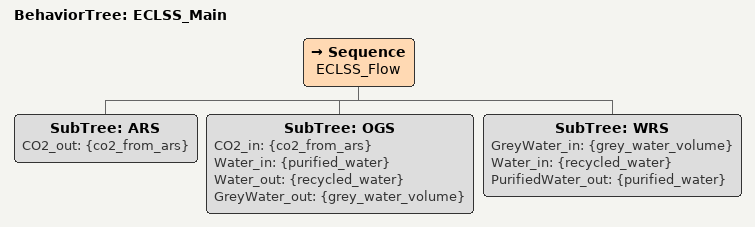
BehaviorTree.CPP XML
<root main_tree_to_execute="ECLSS_Main">
  <BehaviorTree ID="ECLSS_Main">

    <Sequence name="ECLSS_Flow">

      <!-- Step 1: ARS vents/stores CO₂ -->
      <SubTree ID="ARS" CO2_out="{co2_from_ars}"/>

      <!-- Step 2: OGS produces O₂ from water, recycles H₂ + CO₂ into more water -->
      <SubTree ID="OGS"
               CO2_in="{co2_from_ars}"
               Water_in="{purified_water}"
               Water_out="{recycled_water}"
               GreyWater_out="{grey_water_volume}"/>

      <!-- Step 3: WRS collects grey water, recycles, and provides purified water -->
      <SubTree ID="WRS"
               GreyWater_in="{grey_water_volume}"
               Water_in="{recycled_water}"
               PurifiedWater_out="{purified_water}"/>

    </Sequence>

  </BehaviorTree>
</root>
